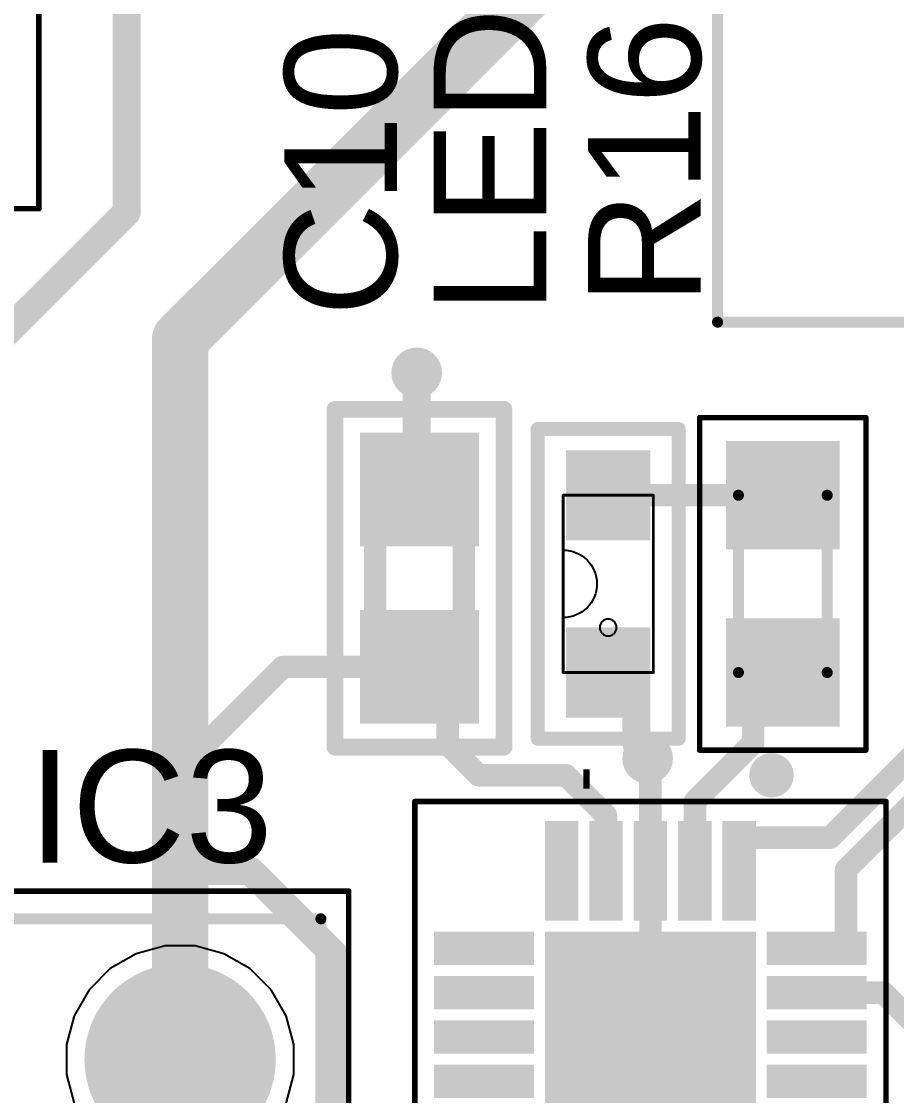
# Model space of a CAD drawing. Header units: inches. Extents: x -0.1 to 45, y 0.5 to 34.4.
# Drawn here: x 7.99 to 15.88, y 8.67 to 18.36 of the extents above; entities that cross this region are included whole.
import ezdxf

# ---------------------------------------------------------------- set-up
doc = ezdxf.new("R2010")
doc.units = ezdxf.units.IN
doc.styles.add('Arial', font='', dxfattribs={"height": 0.2})
doc.styles.get('Arial').set_extended_font_data('Arial')

# ---------------------------------------------------------------- blocks, each defined once
blk = doc.blocks.new('RESC1608X55N_44')
for color, points in [(216, [(-1.28800225, -0.51300126), (-1.28800225, 0.51300126), (-0.31199963, 0.51300126), (-0.31199963, -0.51300126)]), (216, [(0.31200217, -0.51300126), (0.31200217, 0.51300126), (1.28800479, 0.51300126), (1.28800479, -0.51300126)]), (8, [(-1.25000131, -0.47500032), (-1.25000131, 0.47500032), (-0.35000057, 0.47500032), (-0.35000057, -0.47500032)]), (1, [(-1.25000131, -0.47500032), (-1.25000131, 0.47500032), (-0.35000057, 0.47500032), (-0.35000057, -0.47500032)]), (8, [(0.35000311, -0.47500032), (0.35000311, 0.47500032), (1.25000385, 0.47500032), (1.25000385, -0.47500032)]), (1, [(0.35000311, -0.47500032), (0.35000311, 0.47500032), (1.25000385, 0.47500032), (1.25000385, -0.47500032)])]:
    blk.add_hatch(color=color).paths.add_polyline_path(points)
for points in [[(-1.499997, 0.75000104, 0.0499999, 0.0499999, 0), (1.50000462, 0.75000104, 0.0499999, 0.0499999, 0)], [(-1.499997, 0.75000104, 0.0499999, 0.0499999, 0), (-1.499997, -0.75000104, 0.0499999, 0.0499999, 0)], [(1.50000462, 0.75000104, 0.0499999, 0.0499999, 0), (1.50000462, -0.75000104, 0.0499999, 0.0499999, 0)], [(-0.7999984, 0.3999992, 0.0999998, 0.0999998, 0), (-0.7999984, -0.3999992, 0.0999998, 0.0999998, 0)], [(-0.7999984, 0.3999992, 0.0999998, 0.0999998, 0), (0.8000060199999999, 0.3999992, 0.0999998, 0.0999998, 0)], [(0.8000060199999999, 0.3999992, 0.0999998, 0.0999998, 0), (0.8000060199999999, -0.3999992, 0.0999998, 0.0999998, 0)], [(-0.7999984, -0.3999992, 0.0999998, 0.0999998, 0), (0.8000060199999999, -0.3999992, 0.0999998, 0.0999998, 0)], [(-1.499997, -0.75000104, 0.0499999, 0.0499999, 0), (1.50000462, -0.75000104, 0.0499999, 0.0499999, 0)]]:
    blk.add_lwpolyline(points, format="xyseb")
for points in [[(-1.51249634, 0.75000104, 0.02499868, 0.02499868, 1), (-1.48749766, 0.75000104, 0.02499868, 0.02499868, 1)], [(-1.51249634, 0.75000104, 0.02499868, 0.02499868, 1), (-1.48749766, 0.75000104, 0.02499868, 0.02499868, 1)], [(1.48750528, 0.75000104, 0.02499868, 0.02499868, 1), (1.51250396, 0.75000104, 0.02499868, 0.02499868, 1)], [(1.48750528, 0.75000104, 0.02499868, 0.02499868, 1), (1.51250396, 0.75000104, 0.02499868, 0.02499868, 1)], [(-0.8249970799999999, 0.3999992, 0.0499999, 0.0499999, 1), (-0.77499972, 0.3999992, 0.0499999, 0.0499999, 1)], [(-0.8249970799999999, 0.3999992, 0.0499999, 0.0499999, 1), (-0.77499972, 0.3999992, 0.0499999, 0.0499999, 1)], [(0.7750073399999999, 0.3999992, 0.0499999, 0.0499999, 1), (0.8250047, 0.3999992, 0.0499999, 0.0499999, 1)], [(0.7750073399999999, 0.3999992, 0.0499999, 0.0499999, 1), (0.8250047, 0.3999992, 0.0499999, 0.0499999, 1)], [(-0.8249970799999999, -0.3999992, 0.0499999, 0.0499999, 1), (-0.77499972, -0.3999992, 0.0499999, 0.0499999, 1)], [(-0.8249970799999999, -0.3999992, 0.0499999, 0.0499999, 1), (-0.77499972, -0.3999992, 0.0499999, 0.0499999, 1)], [(0.7750073399999999, -0.3999992, 0.0499999, 0.0499999, 1), (0.8250047, -0.3999992, 0.0499999, 0.0499999, 1)], [(0.7750073399999999, -0.3999992, 0.0499999, 0.0499999, 1), (0.8250047, -0.3999992, 0.0499999, 0.0499999, 1)], [(-1.51249634, -0.75000104, 0.02499868, 0.02499868, 1), (-1.48749766, -0.75000104, 0.02499868, 0.02499868, 1)], [(-1.51249634, -0.75000104, 0.02499868, 0.02499868, 1), (-1.48749766, -0.75000104, 0.02499868, 0.02499868, 1)], [(1.48750528, -0.75000104, 0.02499868, 0.02499868, 1), (1.51250396, -0.75000104, 0.02499868, 0.02499868, 1)], [(1.48750528, -0.75000104, 0.02499868, 0.02499868, 1), (1.51250396, -0.75000104, 0.02499868, 0.02499868, 1)]]:
    blk.add_lwpolyline(points, format="xyseb", close=True)
at = {"style": 'Arial'}
blk.add_text('R16', height=1.016, dxfattribs=at).set_placement((2.5146, 0.74039984))
blk = doc.blocks.new('LED_B1931NG_HVK_58')
for color, points in [(8, [(-1.20640094, 0.3809999999999999), (-0.39360094, 0.3809999999999999), (-0.39360094, -0.3809999999999999), (-1.20640094, -0.3809999999999999)]), (216, [(-1.20640094, 0.3809999999999999), (-0.39360094, 0.3809999999999999), (-0.39360094, -0.3809999999999999), (-1.20640094, -0.3809999999999999)]), (1, [(-1.20640094, 0.3809999999999999), (-0.39360094, 0.3809999999999999), (-0.39360094, -0.3809999999999999), (-1.20640094, -0.3809999999999999)]), (8, [(1.20640094, -0.3810000000000001), (0.3936009399999999, -0.3809999999999999), (0.39360094, 0.3810000000000001), (1.20640094, 0.3809999999999999)]), (216, [(1.20640094, -0.3810000000000001), (0.3936009399999999, -0.3809999999999999), (0.39360094, 0.3810000000000001), (1.20640094, 0.3809999999999999)]), (1, [(1.20640094, -0.3810000000000001), (0.3936009399999999, -0.3809999999999999), (0.39360094, 0.3810000000000001), (1.20640094, 0.3809999999999999)])]:
    blk.add_hatch(color=color).paths.add_polyline_path(points)
for points, format in [([(-1.397, 0.635, 0.127, 0.127, 0), (1.39699746, 0.635, 0.127, 0.127, 0)], "xyseb"), ([(-1.397, 0.635, 0.127, 0.127, 0), (-1.397, -0.6349974599999999, 0.127, 0.127, 0)], "xyseb"), ([(1.39699746, 0.635, 0.127, 0.127, 0), (1.397, -0.6349974599999999, 0.127, 0.127, 0)], "xyseb"), ([(-0.80010254, 0.4064, 0.0254, 0.0254, 0), (0.80010254, 0.4064, 0.0254, 0.0254, 0)], "xyseb"), ([(-0.80010254, 0.4064, 0.0254, 0.0254, 0), (-0.80010254, -0.4064, 0.0254, 0.0254, 0)], "xyseb"), ([(0.3048, 0.4064, -0.9999999999999999), (-0.3048, 0.4064)], "xyb"), ([(0.80010254, 0.4064, 0.0254, 0.0254, 0), (0.8001050799999999, -0.4064, 0.0254, 0.0254, 0)], "xyseb"), ([(-0.80010254, -0.4064, 0.0254, 0.0254, 0), (0.8001050799999999, -0.4064, 0.0254, 0.0254, 0)], "xyseb"), ([(-1.397, -0.6349974599999999, 0.127, 0.127, 0), (1.397, -0.6349974599999999, 0.127, 0.127, 0)], "xyseb")]:
    blk.add_lwpolyline(points, format=format)
for points, format in [([(-1.42875, 0.635, 0.0635, 0.0635, 1), (-1.36525, 0.635, 0.0635, 0.0635, 1)], "xyseb"), ([(-1.42875, 0.635, 0.0635, 0.0635, 1), (-1.36525, 0.635, 0.0635, 0.0635, 1)], "xyseb"), ([(1.36524746, 0.635, 0.0635, 0.0635, 1), (1.42874746, 0.635, 0.0635, 0.0635, 1)], "xyseb"), ([(1.36524746, 0.635, 0.0635, 0.0635, 1), (1.42874746, 0.635, 0.0635, 0.0635, 1)], "xyseb"), ([(-0.80645254, 0.4064, 0.0127, 0.0127, 1), (-0.7937525400000001, 0.4064, 0.0127, 0.0127, 1)], "xyseb"), ([(-0.80645254, 0.4064, 0.0127, 0.0127, 1), (-0.7937525400000001, 0.4064, 0.0127, 0.0127, 1)], "xyseb"), ([(-0.3048, 0.4064, 1), (-0.3048, 0.4064, 1)], "xyb"), ([(0.3048, 0.4064, 1), (0.3048, 0.4064, 1)], "xyb"), ([(0.7937525400000001, 0.4064, 0.0127, 0.0127, 1), (0.80645254, 0.4064, 0.0127, 0.0127, 1)], "xyseb"), ([(0.7937525400000001, 0.4064, 0.0127, 0.0127, 1), (0.80645254, 0.4064, 0.0127, 0.0127, 1)], "xyseb"), ([(-0.31740094, 0, 1), (-0.46980094, 0, 1)], "xyb"), ([(-0.46980094, 0, 1), (-0.46980094, 0, 1)], "xyb"), ([(-0.31740094, 0, 1), (-0.31740094, 0, 1)], "xyb"), ([(-0.80645254, -0.4064, 0.0127, 0.0127, 1), (-0.7937525400000001, -0.4064, 0.0127, 0.0127, 1)], "xyseb"), ([(-0.80645254, -0.4064, 0.0127, 0.0127, 1), (-0.7937525400000001, -0.4064, 0.0127, 0.0127, 1)], "xyseb"), ([(0.79375508, -0.4064, 0.0127, 0.0127, 1), (0.80645508, -0.4064, 0.0127, 0.0127, 1)], "xyseb"), ([(0.79375508, -0.4064, 0.0127, 0.0127, 1), (0.80645508, -0.4064, 0.0127, 0.0127, 1)], "xyseb"), ([(-1.42875, -0.6349974599999999, 0.0635, 0.0635, 1), (-1.36525, -0.6349974599999999, 0.0635, 0.0635, 1)], "xyseb"), ([(-1.42875, -0.6349974599999999, 0.0635, 0.0635, 1), (-1.36525, -0.6349974599999999, 0.0635, 0.0635, 1)], "xyseb"), ([(1.36525, -0.6349974599999999, 0.0635, 0.0635, 1), (1.42875, -0.6349974599999999, 0.0635, 0.0635, 1)], "xyseb"), ([(1.36525, -0.6349974599999999, 0.0635, 0.0635, 1), (1.42875, -0.6349974599999999, 0.0635, 0.0635, 1)], "xyseb")]:
    blk.add_lwpolyline(points, format=format, close=True)
at = {"style": 'Arial'}
blk.add_text('LED3', height=1.016, dxfattribs=at).set_placement((2.4384, 0.5588))
blk = doc.blocks.new('HDRV6W64P254_2X3_762X508X868P_62')
h = blk.add_hatch(color=216)
edge = h.paths.add_edge_path()
edge.add_arc((2.54e-06, 2.54), 0.8630005599999999, 0, 360)
h = blk.add_hatch(color=6)
edge = h.paths.add_edge_path()
edge.add_arc((2.54e-06, 2.54), 0.8630005599999999, 0, 360)
h = blk.add_hatch(color=216)
edge = h.paths.add_edge_path()
edge.add_arc((2.54000254, 2.54), 0.8630005599999999, 0, 360)
h = blk.add_hatch(color=6)
edge = h.paths.add_edge_path()
edge.add_arc((2.54000254, 2.54), 0.8630005599999999, 0, 360)
h = blk.add_hatch(color=216)
edge = h.paths.add_edge_path()
edge.add_arc((5.08000254, 2.54), 0.8630005599999999, 0, 360)
h = blk.add_hatch(color=6)
edge = h.paths.add_edge_path()
edge.add_arc((5.08000254, 2.54), 0.8630005599999999, 0, 360)
h = blk.add_hatch(color=9)
edge = h.paths.add_edge_path()
edge.add_arc((2.54e-06, 2.54), 0.8249996199999998, 0, 360)
h = blk.add_hatch(color=1)
edge = h.paths.add_edge_path()
edge.add_arc((2.54e-06, 2.54), 0.8249996199999998, 0, 360)
h = blk.add_hatch(color=5)
edge = h.paths.add_edge_path()
edge.add_arc((2.54e-06, 2.54), 0.8249996199999998, 0, 360)
h = blk.add_hatch(color=9)
edge = h.paths.add_edge_path()
edge.add_arc((2.54000254, 2.54), 0.8249996199999998, 0, 360)
h = blk.add_hatch(color=1)
edge = h.paths.add_edge_path()
edge.add_arc((2.54000254, 2.54), 0.8249996199999998, 0, 360)
h = blk.add_hatch(color=5)
edge = h.paths.add_edge_path()
edge.add_arc((2.54000254, 2.54), 0.8249996199999998, 0, 360)
h = blk.add_hatch(color=9)
edge = h.paths.add_edge_path()
edge.add_arc((5.08000254, 2.54), 0.8249996199999998, 0, 360)
h = blk.add_hatch(color=1)
edge = h.paths.add_edge_path()
edge.add_arc((5.08000254, 2.54), 0.8249996199999998, 0, 360)
h = blk.add_hatch(color=5)
edge = h.paths.add_edge_path()
edge.add_arc((5.08000254, 2.54), 0.8249996199999998, 0, 360)
h = blk.add_hatch(color=156)
edge = h.paths.add_edge_path()
edge.add_arc((2.54e-06, 2.54), 0.5499989, 0, 360)
h = blk.add_hatch(color=156)
edge = h.paths.add_edge_path()
edge.add_arc((2.54000254, 2.54), 0.5499989, 0, 360)
h = blk.add_hatch(color=156)
edge = h.paths.add_edge_path()
edge.add_arc((5.08000254, 2.54), 0.5499989, 0, 360)
for color, points in [(216, [(-0.8630005599999999, 0.8630005599999999), (0.8630005599999999, 0.8630005599999999), (0.8630005599999999, -0.8630005599999999), (-0.8630005599999999, -0.8630005599999999)]), (6, [(-0.8630005599999999, 0.8630005599999999), (0.8630005599999999, 0.8630005599999999), (0.8630005599999999, -0.8630005599999999), (-0.8630005599999999, -0.8630005599999999)]), (9, [(-0.8249996199999998, 0.8249996199999998), (0.8249996199999998, 0.8249996199999998), (0.8249996199999998, -0.8249996199999998), (-0.8249996199999998, -0.8249996199999998)]), (1, [(-0.8249996199999998, 0.8249996199999998), (0.8249996199999998, 0.8249996199999998), (0.8249996199999998, -0.8249996199999998), (-0.8249996199999998, -0.8249996199999998)]), (5, [(-0.8249996199999998, 0.8249996199999998), (0.8249996199999998, 0.8249996199999998), (0.8249996199999998, -0.8249996199999998), (-0.8249996199999998, -0.8249996199999998)])]:
    blk.add_hatch(color=color).paths.add_polyline_path(points)
h = blk.add_hatch(color=216)
edge = h.paths.add_edge_path()
edge.add_arc((2.54, 0), 0.8630005599999999, 0, 360)
h = blk.add_hatch(color=6)
edge = h.paths.add_edge_path()
edge.add_arc((2.54, 0), 0.8630005599999999, 0, 360)
h = blk.add_hatch(color=9)
edge = h.paths.add_edge_path()
edge.add_arc((2.54, 0), 0.8249996199999998, 0, 360)
h = blk.add_hatch(color=1)
edge = h.paths.add_edge_path()
edge.add_arc((2.54, 0), 0.8249996199999998, 0, 360)
h = blk.add_hatch(color=5)
edge = h.paths.add_edge_path()
edge.add_arc((2.54, 0), 0.8249996199999998, 0, 360)
h = blk.add_hatch(color=216)
edge = h.paths.add_edge_path()
edge.add_arc((5.08000254, 0), 0.8630005599999999, 0, 360)
h = blk.add_hatch(color=6)
edge = h.paths.add_edge_path()
edge.add_arc((5.08000254, 0), 0.8630005599999999, 0, 360)
h = blk.add_hatch(color=9)
edge = h.paths.add_edge_path()
edge.add_arc((5.08000254, 0), 0.8249996199999998, 0, 360)
h = blk.add_hatch(color=1)
edge = h.paths.add_edge_path()
edge.add_arc((5.08000254, 0), 0.8249996199999998, 0, 360)
h = blk.add_hatch(color=5)
edge = h.paths.add_edge_path()
edge.add_arc((5.08000254, 0), 0.8249996199999998, 0, 360)
h = blk.add_hatch(color=156)
edge = h.paths.add_edge_path()
edge.add_arc((0, 0), 0.5499989, 0, 360)
h = blk.add_hatch(color=156)
edge = h.paths.add_edge_path()
edge.add_arc((2.54, 0), 0.5499989, 0, 360)
h = blk.add_hatch(color=156)
edge = h.paths.add_edge_path()
edge.add_arc((5.08000254, 0), 0.5499989, 0, 360)
for points in [[(6.600002039999999, 4.0599995, 0.0499999, 0.0499999, 0), (-1.51999696, 4.0599995, 0.0499999, 0.0499999, 0)], [(-1.51999442, -1.51999696, 0.0499999, 0.0499999, 0), (-1.51999696, 4.0599995, 0.0499999, 0.0499999, 0)], [(6.600002039999999, -1.5199995, 0.0499999, 0.0499999, 0), (6.600002039999999, 4.0599995, 0.0499999, 0.0499999, 0)], [(-1.26999492, -1.26999746, 0.0999998, 0.0999998, 0), (-1.26999746, 3.81, 0.0999998, 0.0999998, 0)], [(6.350002539999999, 3.81, 0.0999998, 0.0999998, 0), (-1.26999746, 3.81, 0.0999998, 0.0999998, 0)], [(6.350002539999999, -1.27, 0.0999998, 0.0999998, 0), (6.350002539999999, 3.81, 0.0999998, 0.0999998, 0)], [(6.350002539999999, -1.27, 0.0999998, 0.0999998, 0), (-1.26999492, -1.26999746, 0.0999998, 0.0999998, 0)], [(6.600002039999999, -1.5199995, 0.0499999, 0.0499999, 0), (-1.51999442, -1.51999696, 0.0499999, 0.0499999, 0)]]:
    blk.add_lwpolyline(points, format="xyseb")
for points in [[(-1.5324963, 4.0599995, 0.02499868, 0.02499868, 1), (-1.50749762, 4.0599995, 0.02499868, 0.02499868, 1)], [(-1.5324963, 4.0599995, 0.02499868, 0.02499868, 1), (-1.50749762, 4.0599995, 0.02499868, 0.02499868, 1)], [(6.587502699999999, 4.0599995, 0.02499868, 0.02499868, 1), (6.612501379999999, 4.0599995, 0.02499868, 0.02499868, 1)], [(6.587502699999999, 4.0599995, 0.02499868, 0.02499868, 1), (6.612501379999999, 4.0599995, 0.02499868, 0.02499868, 1)], [(-1.29499614, 3.81, 0.0499999, 0.0499999, 1), (-1.24499878, 3.81, 0.0499999, 0.0499999, 1)], [(-1.29499614, 3.81, 0.0499999, 0.0499999, 1), (-1.24499878, 3.81, 0.0499999, 0.0499999, 1)], [(6.32500386, 3.81, 0.0499999, 0.0499999, 1), (6.37500122, 3.81, 0.0499999, 0.0499999, 1)], [(6.32500386, 3.81, 0.0499999, 0.0499999, 1), (6.37500122, 3.81, 0.0499999, 0.0499999, 1)], [(-1.2949936, -1.26999746, 0.0499999, 0.0499999, 1), (-1.24499624, -1.26999746, 0.0499999, 0.0499999, 1)], [(-1.2949936, -1.26999746, 0.0499999, 0.0499999, 1), (-1.24499624, -1.26999746, 0.0499999, 0.0499999, 1)], [(6.32500386, -1.27, 0.0499999, 0.0499999, 1), (6.37500122, -1.27, 0.0499999, 0.0499999, 1)], [(6.32500386, -1.27, 0.0499999, 0.0499999, 1), (6.37500122, -1.27, 0.0499999, 0.0499999, 1)], [(-1.53249376, -1.51999696, 0.02499868, 0.02499868, 1), (-1.50749508, -1.51999696, 0.02499868, 0.02499868, 1)], [(-1.53249376, -1.51999696, 0.02499868, 0.02499868, 1), (-1.50749508, -1.51999696, 0.02499868, 0.02499868, 1)], [(6.587502699999999, -1.5199995, 0.02499868, 0.02499868, 1), (6.612501379999999, -1.5199995, 0.02499868, 0.02499868, 1)], [(6.587502699999999, -1.5199995, 0.02499868, 0.02499868, 1), (6.612501379999999, -1.5199995, 0.02499868, 0.02499868, 1)]]:
    blk.add_lwpolyline(points, format="xyseb", close=True)
blk = doc.blocks.new('B4BXHALFSN_63')
h = blk.add_hatch(color=216)
edge = h.paths.add_edge_path()
edge.add_arc((0, 0), 0.7879994399999999, 0, 360)
h = blk.add_hatch(color=6)
edge = h.paths.add_edge_path()
edge.add_arc((0, 0), 0.7879994399999999, 0, 360)
h = blk.add_hatch(color=216)
edge = h.paths.add_edge_path()
edge.add_arc((2.50000262, 0), 0.7879994399999999, 0, 360)
h = blk.add_hatch(color=6)
edge = h.paths.add_edge_path()
edge.add_arc((2.50000262, 0), 0.7879994399999999, 0, 360)
h = blk.add_hatch(color=216)
edge = h.paths.add_edge_path()
edge.add_arc((5.0000027, 0), 0.7879994399999999, 0, 360)
h = blk.add_hatch(color=6)
edge = h.paths.add_edge_path()
edge.add_arc((5.0000027, 0), 0.7879994399999999, 0, 360)
h = blk.add_hatch(color=216)
edge = h.paths.add_edge_path()
edge.add_arc((7.500005319999999, 0), 0.7879994399999999, 0, 360)
h = blk.add_hatch(color=6)
edge = h.paths.add_edge_path()
edge.add_arc((7.500005319999999, 0), 0.7879994399999999, 0, 360)
h = blk.add_hatch(color=9)
edge = h.paths.add_edge_path()
edge.add_arc((0, 0), 0.7499985, 0, 360)
h = blk.add_hatch(color=1)
edge = h.paths.add_edge_path()
edge.add_arc((0, 0), 0.7499985, 0, 360)
h = blk.add_hatch(color=5)
edge = h.paths.add_edge_path()
edge.add_arc((0, 0), 0.7499985, 0, 360)
h = blk.add_hatch(color=9)
edge = h.paths.add_edge_path()
edge.add_arc((2.50000262, 0), 0.7499985, 0, 360)
h = blk.add_hatch(color=1)
edge = h.paths.add_edge_path()
edge.add_arc((2.50000262, 0), 0.7499985, 0, 360)
h = blk.add_hatch(color=5)
edge = h.paths.add_edge_path()
edge.add_arc((2.50000262, 0), 0.7499985, 0, 360)
h = blk.add_hatch(color=9)
edge = h.paths.add_edge_path()
edge.add_arc((5.0000027, 0), 0.7499985, 0, 360)
h = blk.add_hatch(color=1)
edge = h.paths.add_edge_path()
edge.add_arc((5.0000027, 0), 0.7499985, 0, 360)
h = blk.add_hatch(color=5)
edge = h.paths.add_edge_path()
edge.add_arc((5.0000027, 0), 0.7499985, 0, 360)
h = blk.add_hatch(color=9)
edge = h.paths.add_edge_path()
edge.add_arc((7.500005319999999, 0), 0.7499985, 0, 360)
h = blk.add_hatch(color=1)
edge = h.paths.add_edge_path()
edge.add_arc((7.500005319999999, 0), 0.7499985, 0, 360)
h = blk.add_hatch(color=5)
edge = h.paths.add_edge_path()
edge.add_arc((7.500005319999999, 0), 0.7499985, 0, 360)
h = blk.add_hatch(color=156)
edge = h.paths.add_edge_path()
edge.add_arc((0, 0), 0.499999, 0, 360)
h = blk.add_hatch(color=156)
edge = h.paths.add_edge_path()
edge.add_arc((2.50000262, 0), 0.499999, 0, 360)
h = blk.add_hatch(color=156)
edge = h.paths.add_edge_path()
edge.add_arc((5.0000027, 0), 0.499999, 0, 360)
h = blk.add_hatch(color=156)
edge = h.paths.add_edge_path()
edge.add_arc((7.500005319999999, 0), 0.499999, 0, 360)
for points in [[(10.28700254, 3.682999999999999, 0.0999998, 0.0999998, 0), (-2.66699746, 3.682999999999999, 0.0999998, 0.0999998, 0)], [(-2.66699746, 3.682999999999999, 0.0999998, 0.0999998, 0), (-2.66699746, -2.66700254, 0.0999998, 0.0999998, 0)], [(10.28700254, 3.682999999999999, 0.0999998, 0.0999998, 0), (10.28700254, -2.667, 0.0999998, 0.0999998, 0)], [(10.28700254, -2.667, 0.0999998, 0.0999998, 0), (-2.66699746, -2.66700254, 0.0999998, 0.0999998, 0)]]:
    blk.add_lwpolyline(points, format="xyseb")
for points in [[(-2.69199614, 3.682999999999999, 0.0499999, 0.0499999, 1), (-2.64199878, 3.682999999999999, 0.0499999, 0.0499999, 1)], [(-2.69199614, 3.682999999999999, 0.0499999, 0.0499999, 1), (-2.64199878, 3.682999999999999, 0.0499999, 0.0499999, 1)], [(10.26200386, 3.682999999999999, 0.0499999, 0.0499999, 1), (10.31200122, 3.682999999999999, 0.0499999, 0.0499999, 1)], [(10.26200386, 3.682999999999999, 0.0499999, 0.0499999, 1), (10.31200122, 3.682999999999999, 0.0499999, 0.0499999, 1)], [(-3.17499746, 0, 0.508, 0.508, 1), (-3.42899746, 0, 0.508, 0.508, 1)], [(-3.55599746, 0, 0.254, 0.254, 1), (-3.30199746, 0, 0.254, 0.254, 1)], [(-3.30199746, 0, 0.254, 0.254, 1), (-3.04799746, 0, 0.254, 0.254, 1)], [(-2.69199614, -2.66700254, 0.0499999, 0.0499999, 1), (-2.64199878, -2.66700254, 0.0499999, 0.0499999, 1)], [(-2.69199614, -2.66700254, 0.0499999, 0.0499999, 1), (-2.64199878, -2.66700254, 0.0499999, 0.0499999, 1)], [(10.26200386, -2.667, 0.0499999, 0.0499999, 1), (10.31200122, -2.667, 0.0499999, 0.0499999, 1)], [(10.26200386, -2.667, 0.0499999, 0.0499999, 1), (10.31200122, -2.667, 0.0499999, 0.0499999, 1)]]:
    blk.add_lwpolyline(points, format="xyseb", close=True)
blk = doc.blocks.new('AMPHENOL_10174819_00011LF_65')
for points in [[(6.33000004, 5.649998859999999, 0.0499999, 0.0499999, 0), (-6.33000004, 5.649998859999999, 0.0499999, 0.0499999, 0)], [(6.33000004, -2.26739958, 0.0499999, 0.0499999, 0), (6.33000004, 5.649998859999999, 0.0499999, 0.0499999, 0)]]:
    blk.add_lwpolyline(points, format="xyseb")
blk.add_lwpolyline([(6.3175007, 5.649998859999999, 0.02499868, 0.02499868, 1), (6.34249938, 5.649998859999999, 0.02499868, 0.02499868, 1)], format="xyseb", close=True)
blk.add_lwpolyline([(6.3175007, 5.649998859999999, 0.02499868, 0.02499868, 1), (6.34249938, 5.649998859999999, 0.02499868, 0.02499868, 1)], format="xyseb", close=True)
blk = doc.blocks.new('QFN40P300X300X90_21N_66')
for color, points in [(216, [(-0.9508007399999999, 1.04920161), (-0.9508007399999999, 1.95080255), (-0.64920114, 1.95080255), (-0.64920114, 1.04920161)]), (216, [(-0.5507989999999998, 1.04920161), (-0.550799, 1.95080255), (-0.2491994000000001, 1.95080255), (-0.2491993999999999, 1.04920161)]), (216, [(-0.1507997999999999, 1.04920161), (-0.1507998000000001, 1.95080255), (0.1507997999999999, 1.95080255), (0.1507998000000001, 1.04920161)]), (216, [(0.2491994000000001, 1.04920161), (0.2491993999999999, 1.95080255), (0.5507989999999998, 1.95080255), (0.550799, 1.04920161)]), (216, [(0.64920114, 1.04920161), (0.64920114, 1.95080255), (0.9508007399999999, 1.95080255), (0.9508007399999999, 1.04920161)]), (8, [(-0.90000074, 1.10000161), (-0.90000074, 1.90000255), (-0.7000011399999999, 1.90000255), (-0.7000011399999999, 1.10000161)]), (1, [(-0.90000074, 1.10000161), (-0.90000074, 1.90000255), (-0.7000011399999999, 1.90000255), (-0.7000011399999999, 1.10000161)]), (8, [(-0.4999989999999999, 1.10000161), (-0.4999990000000001, 1.90000255), (-0.2999994, 1.90000255), (-0.2999993999999999, 1.10000161)]), (1, [(-0.4999989999999999, 1.10000161), (-0.4999990000000001, 1.90000255), (-0.2999994, 1.90000255), (-0.2999993999999999, 1.10000161)]), (8, [(-0.09999979999999992, 1.10000161), (-0.09999980000000007, 1.90000255), (0.09999979999999992, 1.90000255), (0.09999980000000007, 1.10000161)]), (1, [(-0.09999979999999992, 1.10000161), (-0.09999980000000007, 1.90000255), (0.09999979999999992, 1.90000255), (0.09999980000000007, 1.10000161)]), (8, [(0.2999994, 1.10000161), (0.2999993999999999, 1.90000255), (0.4999989999999999, 1.90000255), (0.4999990000000001, 1.10000161)]), (1, [(0.2999994, 1.10000161), (0.2999993999999999, 1.90000255), (0.4999989999999999, 1.90000255), (0.4999990000000001, 1.10000161)]), (8, [(0.7000011399999999, 1.10000161), (0.7000011399999999, 1.90000255), (0.90000074, 1.90000255), (0.90000074, 1.10000161)]), (1, [(0.7000011399999999, 1.10000161), (0.7000011399999999, 1.90000255), (0.90000074, 1.90000255), (0.90000074, 1.10000161)]), (216, [(-1.95080001, 0.9508032799999999), (-1.04919907, 0.9508032799999999), (-1.04919907, 0.64920368), (-1.95080001, 0.64920368)]), (8, [(-1.90000001, 0.9000032799999999), (-1.09999907, 0.9000032799999999), (-1.09999907, 0.7000036799999999), (-1.90000001, 0.7000036799999999)]), (1, [(-1.90000001, 0.9000032799999999), (-1.09999907, 0.9000032799999999), (-1.09999907, 0.7000036799999999), (-1.90000001, 0.7000036799999999)]), (216, [(-0.9507994699999999, -0.95079947), (-0.95079947, 0.9507994699999999), (0.9507994699999999, 0.95079947), (0.95079947, -0.9507994699999999)]), (8, [(-0.8999994699999998, -0.8999994700000001), (-0.8999994700000001, 0.8999994699999998), (0.8999994699999998, 0.8999994700000001), (0.8999994700000001, -0.8999994699999998)]), (1, [(-0.8999994699999998, -0.8999994700000001), (-0.8999994700000001, 0.8999994699999998), (0.8999994699999998, 0.8999994700000001), (0.8999994700000001, -0.8999994699999998)]), (216, [(1.04919907, 0.9508032799999999), (1.95080001, 0.9508032799999999), (1.95080001, 0.64920368), (1.04919907, 0.64920368)]), (8, [(1.09999907, 0.9000032799999999), (1.90000001, 0.9000032799999999), (1.90000001, 0.7000036799999999), (1.09999907, 0.7000036799999999)]), (1, [(1.09999907, 0.9000032799999999), (1.90000001, 0.9000032799999999), (1.90000001, 0.7000036799999999), (1.09999907, 0.7000036799999999)]), (216, [(-1.95080001, 0.5507989999999999), (-1.04919907, 0.5507989999999999), (-1.04919907, 0.2491994), (-1.95080001, 0.2491994)]), (8, [(-1.90000001, 0.499999), (-1.09999907, 0.499999), (-1.09999907, 0.2999994), (-1.90000001, 0.2999994)]), (1, [(-1.90000001, 0.499999), (-1.09999907, 0.499999), (-1.09999907, 0.2999994), (-1.90000001, 0.2999994)]), (216, [(1.04919907, 0.5507989999999999), (1.95080001, 0.5507989999999999), (1.95080001, 0.2491994), (1.04919907, 0.2491994)]), (8, [(1.09999907, 0.499999), (1.90000001, 0.499999), (1.90000001, 0.2999994), (1.09999907, 0.2999994)]), (1, [(1.09999907, 0.499999), (1.90000001, 0.499999), (1.90000001, 0.2999994), (1.09999907, 0.2999994)]), (216, [(-1.95080001, 0.15080234), (-1.04919907, 0.15080234), (-1.04919907, -0.15079726), (-1.95080001, -0.15079726)]), (8, [(-1.90000001, 0.10000234), (-1.09999907, 0.10000234), (-1.09999907, -0.09999725999999999), (-1.90000001, -0.09999725999999999)]), (1, [(-1.90000001, 0.10000234), (-1.09999907, 0.10000234), (-1.09999907, -0.09999725999999999), (-1.90000001, -0.09999725999999999)]), (216, [(1.04919907, 0.15080234), (1.95080001, 0.15080234), (1.95080001, -0.15079726), (1.04919907, -0.15079726)]), (8, [(1.09999907, 0.10000234), (1.90000001, 0.10000234), (1.90000001, -0.09999725999999999), (1.09999907, -0.09999725999999999)]), (1, [(1.09999907, 0.10000234), (1.90000001, 0.10000234), (1.90000001, -0.09999725999999999), (1.09999907, -0.09999725999999999)]), (216, [(-1.95080001, -0.24919686), (-1.04919907, -0.24919686), (-1.04919907, -0.5507964599999999), (-1.95080001, -0.5507964599999999)]), (216, [(1.04919907, -0.24919686), (1.95080001, -0.24919686), (1.95080001, -0.5507964599999999), (1.04919907, -0.5507964599999999)]), (8, [(-1.90000001, -0.29999686), (-1.09999907, -0.29999686), (-1.09999907, -0.49999646), (-1.90000001, -0.49999646)]), (1, [(-1.90000001, -0.29999686), (-1.09999907, -0.29999686), (-1.09999907, -0.49999646), (-1.90000001, -0.49999646)]), (8, [(1.09999907, -0.29999686), (1.90000001, -0.29999686), (1.90000001, -0.49999646), (1.09999907, -0.49999646)]), (1, [(1.09999907, -0.29999686), (1.90000001, -0.29999686), (1.90000001, -0.49999646), (1.09999907, -0.49999646)]), (216, [(-1.95080001, -0.6491986), (-1.04919907, -0.6491986), (-1.04919907, -0.9507981999999999), (-1.95080001, -0.9507981999999999)]), (216, [(1.04919907, -0.6491986), (1.95080001, -0.6491986), (1.95080001, -0.9507981999999999), (1.04919907, -0.9507981999999999)]), (8, [(-1.90000001, -0.6999985999999999), (-1.09999907, -0.6999985999999999), (-1.09999907, -0.8999982), (-1.90000001, -0.8999982)]), (1, [(-1.90000001, -0.6999985999999999), (-1.09999907, -0.6999985999999999), (-1.09999907, -0.8999982), (-1.90000001, -0.8999982)]), (8, [(1.09999907, -0.6999985999999999), (1.90000001, -0.6999985999999999), (1.90000001, -0.8999982), (1.09999907, -0.8999982)]), (1, [(1.09999907, -0.6999985999999999), (1.90000001, -0.6999985999999999), (1.90000001, -0.8999982), (1.09999907, -0.8999982)]), (216, [(-0.9508007399999999, -1.95079747), (-0.9508007399999999, -1.04919653), (-0.64920114, -1.04919653), (-0.64920114, -1.95079747)]), (216, [(-0.5507989999999998, -1.95079747), (-0.550799, -1.04919653), (-0.2491994000000001, -1.04919653), (-0.2491993999999999, -1.95079747)]), (216, [(-0.1507997999999999, -1.95079747), (-0.1507998000000001, -1.04919653), (0.1507997999999999, -1.04919653), (0.1507998000000001, -1.95079747)]), (216, [(0.2491994000000001, -1.95079747), (0.2491993999999999, -1.04919653), (0.5507989999999998, -1.04919653), (0.550799, -1.95079747)]), (216, [(0.64920114, -1.95079747), (0.64920114, -1.04919653), (0.9508007399999999, -1.04919653), (0.9508007399999999, -1.95079747)]), (8, [(-0.90000074, -1.89999747), (-0.90000074, -1.09999653), (-0.7000011399999999, -1.09999653), (-0.7000011399999999, -1.89999747)]), (1, [(-0.90000074, -1.89999747), (-0.90000074, -1.09999653), (-0.7000011399999999, -1.09999653), (-0.7000011399999999, -1.89999747)]), (8, [(-0.4999989999999999, -1.89999747), (-0.4999990000000001, -1.09999653), (-0.2999994, -1.09999653), (-0.2999993999999999, -1.89999747)]), (1, [(-0.4999989999999999, -1.89999747), (-0.4999990000000001, -1.09999653), (-0.2999994, -1.09999653), (-0.2999993999999999, -1.89999747)]), (8, [(-0.09999979999999992, -1.89999747), (-0.09999980000000007, -1.09999653), (0.09999979999999992, -1.09999653), (0.09999980000000007, -1.89999747)]), (1, [(-0.09999979999999992, -1.89999747), (-0.09999980000000007, -1.09999653), (0.09999979999999992, -1.09999653), (0.09999980000000007, -1.89999747)]), (8, [(0.2999994, -1.89999747), (0.2999993999999999, -1.09999653), (0.4999989999999999, -1.09999653), (0.4999990000000001, -1.89999747)]), (1, [(0.2999994, -1.89999747), (0.2999993999999999, -1.09999653), (0.4999989999999999, -1.09999653), (0.4999990000000001, -1.89999747)]), (8, [(0.7000011399999999, -1.89999747), (0.7000011399999999, -1.09999653), (0.90000074, -1.09999653), (0.90000074, -1.89999747)]), (1, [(0.7000011399999999, -1.89999747), (0.7000011399999999, -1.09999653), (0.90000074, -1.09999653), (0.90000074, -1.89999747)])]:
    blk.add_hatch(color=color).paths.add_polyline_path(points)
for points in [[(-2.12499956, 2.12499956, 0.0499999, 0.0499999, 0), (2.12499702, 2.1250021, 0.0499999, 0.0499999, 0)], [(-2.12499702, -2.12499448, 0.0499999, 0.0499999, 0), (-2.12499956, 2.12499956, 0.0499999, 0.0499999, 0)], [(2.12499956, -2.12499956, 0.0499999, 0.0499999, 0), (2.12499702, 2.1250021, 0.0499999, 0.0499999, 0)], [(2.12499956, -2.12499956, 0.0499999, 0.0499999, 0), (-2.12499702, -2.12499448, 0.0499999, 0.0499999, 0)]]:
    blk.add_lwpolyline(points, format="xyseb")
for points in [[(-2.1374989, 2.12499956, 0.02499868, 0.02499868, 1), (-2.11250022, 2.12499956, 0.02499868, 0.02499868, 1)], [(-2.1374989, 2.12499956, 0.02499868, 0.02499868, 1), (-2.11250022, 2.12499956, 0.02499868, 0.02499868, 1)], [(2.11249768, 2.1250021, 0.02499868, 0.02499868, 1), (2.13749636, 2.1250021, 0.02499868, 0.02499868, 1)], [(2.11249768, 2.1250021, 0.02499868, 0.02499868, 1), (2.13749636, 2.1250021, 0.02499868, 0.02499868, 1)], [(-2.2622002, 1.0922, 0.1999996, 0.1999996, 1), (-2.4621998, 1.0922, 0.1999996, 0.1999996, 1)], [(-2.5121997, 1.0922, 0.0999998, 0.0999998, 1), (-2.4121999, 1.0922, 0.0999998, 0.0999998, 1)], [(-2.3122001, 1.0922, 0.0999998, 0.0999998, 1), (-2.2122003, 1.0922, 0.0999998, 0.0999998, 1)], [(-2.13749636, -2.12499448, 0.02499868, 0.02499868, 1), (-2.11249768, -2.12499448, 0.02499868, 0.02499868, 1)], [(-2.13749636, -2.12499448, 0.02499868, 0.02499868, 1), (-2.11249768, -2.12499448, 0.02499868, 0.02499868, 1)], [(2.11250022, -2.12499956, 0.02499868, 0.02499868, 1), (2.1374989, -2.12499956, 0.02499868, 0.02499868, 1)], [(2.11250022, -2.12499956, 0.02499868, 0.02499868, 1), (2.1374989, -2.12499956, 0.02499868, 0.02499868, 1)]]:
    blk.add_lwpolyline(points, format="xyseb", close=True)
at = {"style": 'Arial'}
blk.add_text('IC3', height=1.016, rotation=90, dxfattribs=at).set_placement((-1.5748, -5.6134))
blk = doc.blocks.new('C0603_69')
for color, points in [(216, [(-1.3130022, -0.53800121), (-1.3130022, 0.5380012099999999), (-0.28699968, 0.53800121), (-0.2869996799999999, -0.5380012099999999)]), (8, [(-1.27500126, -0.50000027), (-1.27500126, 0.5000002699999999), (-0.32500062, 0.50000027), (-0.3250006199999999, -0.5000002699999999)]), (1, [(-1.27500126, -0.50000027), (-1.27500126, 0.5000002699999999), (-0.32500062, 0.50000027), (-0.3250006199999999, -0.5000002699999999)]), (216, [(0.28699968, -0.53800121), (0.2869996799999999, 0.5380012099999999), (1.3130022, 0.53800121), (1.3130022, -0.5380012099999999)]), (8, [(0.32500062, -0.50000027), (0.3250006199999999, 0.5000002699999999), (1.27500126, 0.50000027), (1.27500126, -0.5000002699999999)]), (1, [(0.32500062, -0.50000027), (0.3250006199999999, 0.5000002699999999), (1.27500126, 0.50000027), (1.27500126, -0.5000002699999999)])]:
    blk.add_hatch(color=color).paths.add_polyline_path(points)
for points in [[(1.524, 0.7619999999999999, 0.1524, 0.1524, 0), (-1.524, 0.7619999999999999, 0.1524, 0.1524, 0)], [(-1.524, -0.7619999999999999, 0.1524, 0.1524, 0), (-1.524, 0.7619999999999999, 0.1524, 0.1524, 0)], [(1.524, -0.7619999999999999, 0.1524, 0.1524, 0), (1.524, 0.7619999999999999, 0.1524, 0.1524, 0)], [(-0.8000009399999999, -0.3999992, 0.1999996, 0.1999996, 0), (-0.8000009399999999, 0.3999992, 0.1999996, 0.1999996, 0)], [(0.8000009399999999, 0.3999992, 0.1999996, 0.1999996, 0), (-0.8000009399999999, 0.3999992, 0.1999996, 0.1999996, 0)], [(0.8000009399999999, -0.3999992, 0.1999996, 0.1999996, 0), (0.8000009399999999, 0.3999992, 0.1999996, 0.1999996, 0)], [(0.8000009399999999, -0.3999992, 0.1999996, 0.1999996, 0), (-0.8000009399999999, -0.3999992, 0.1999996, 0.1999996, 0)], [(1.524, -0.7619999999999999, 0.1524, 0.1524, 0), (-1.524, -0.7619999999999999, 0.1524, 0.1524, 0)]]:
    blk.add_lwpolyline(points, format="xyseb")
for points in [[(-1.5621, 0.7619999999999999, 0.0762, 0.0762, 1), (-1.4859, 0.7619999999999999, 0.0762, 0.0762, 1)], [(-1.5621, 0.7619999999999999, 0.0762, 0.0762, 1), (-1.4859, 0.7619999999999999, 0.0762, 0.0762, 1)], [(1.4859, 0.7619999999999999, 0.0762, 0.0762, 1), (1.5621, 0.7619999999999999, 0.0762, 0.0762, 1)], [(1.4859, 0.7619999999999999, 0.0762, 0.0762, 1), (1.5621, 0.7619999999999999, 0.0762, 0.0762, 1)], [(-0.8500008399999999, 0.3999992, 0.0999998, 0.0999998, 1), (-0.75000104, 0.3999992, 0.0999998, 0.0999998, 1)], [(-0.8500008399999999, 0.3999992, 0.0999998, 0.0999998, 1), (-0.75000104, 0.3999992, 0.0999998, 0.0999998, 1)], [(0.75000104, 0.3999992, 0.0999998, 0.0999998, 1), (0.8500008399999999, 0.3999992, 0.0999998, 0.0999998, 1)], [(0.75000104, 0.3999992, 0.0999998, 0.0999998, 1), (0.8500008399999999, 0.3999992, 0.0999998, 0.0999998, 1)], [(-0.8500008399999999, -0.3999992, 0.0999998, 0.0999998, 1), (-0.75000104, -0.3999992, 0.0999998, 0.0999998, 1)], [(-0.8500008399999999, -0.3999992, 0.0999998, 0.0999998, 1), (-0.75000104, -0.3999992, 0.0999998, 0.0999998, 1)], [(0.75000104, -0.3999992, 0.0999998, 0.0999998, 1), (0.8500008399999999, -0.3999992, 0.0999998, 0.0999998, 1)], [(0.75000104, -0.3999992, 0.0999998, 0.0999998, 1), (0.8500008399999999, -0.3999992, 0.0999998, 0.0999998, 1)], [(-1.5621, -0.7619999999999999, 0.0762, 0.0762, 1), (-1.4859, -0.7619999999999999, 0.0762, 0.0762, 1)], [(-1.5621, -0.7619999999999999, 0.0762, 0.0762, 1), (-1.4859, -0.7619999999999999, 0.0762, 0.0762, 1)], [(1.4859, -0.7619999999999999, 0.0762, 0.0762, 1), (1.5621, -0.7619999999999999, 0.0762, 0.0762, 1)], [(1.4859, -0.7619999999999999, 0.0762, 0.0762, 1), (1.5621, -0.7619999999999999, 0.0762, 0.0762, 1)]]:
    blk.add_lwpolyline(points, format="xyseb", close=True)
at = {"style": 'Arial'}
blk.add_text('C10', height=1.016, rotation=-180, dxfattribs=at).set_placement((-2.3622, -0.2032))

msp = doc.modelspace()

# ---------------------------------------------------------------- hatches: boundary and pattern name
h = msp.add_hatch(color=216)
edge = h.paths.add_edge_path()
edge.add_arc((11.557, 15.1892), 0.22850094, 0, 360)
h = msp.add_hatch(color=6)
edge = h.paths.add_edge_path()
edge.add_arc((11.557, 15.1892), 0.22850094, 0, 360)
h = msp.add_hatch(color=1)
edge = h.paths.add_edge_path()
edge.add_arc((11.557, 15.1892), 0.1905, 0, 360)
h = msp.add_hatch(color=5)
edge = h.paths.add_edge_path()
edge.add_arc((11.557, 15.1892), 0.1905, 0, 360)
h = msp.add_hatch(color=16)
edge = h.paths.add_edge_path()
edge.add_arc((11.557, 15.1892), 0.127, 0, 360)
h = msp.add_hatch(color=216)
edge = h.paths.add_edge_path()
edge.add_arc((13.6398, 11.7094), 0.22850094, 0, 360)
h = msp.add_hatch(color=6)
edge = h.paths.add_edge_path()
edge.add_arc((13.6398, 11.7094), 0.22850094, 0, 360)
h = msp.add_hatch(color=1)
edge = h.paths.add_edge_path()
edge.add_arc((13.6398, 11.7094), 0.1905, 0, 360)
h = msp.add_hatch(color=5)
edge = h.paths.add_edge_path()
edge.add_arc((13.6398, 11.7094), 0.1905, 0, 360)
h = msp.add_hatch(color=16)
edge = h.paths.add_edge_path()
edge.add_arc((13.6398, 11.7094), 0.127, 0, 360)

# ---------------------------------------------------------------- linework, layer by layer
for p, q in [((9.288457419999999, 10.01659668), (9.02776452, 9.94674414)), ((9.55834258, 10.01659668), (9.288457419999999, 10.01659668)), ((9.819035479999998, 9.94674414), (9.55834258, 10.01659668)), ((9.02776452, 9.94674414), (8.79403626, 9.81180156)), ((10.05276374, 9.81180156), (9.819035479999998, 9.94674414)), ((8.79403626, 9.81180156), (8.6031959, 9.6209612)), ((10.2436041, 9.6209612), (10.05276374, 9.81180156)), ((8.6031959, 9.6209612), (8.46825332, 9.38723294)), ((10.37854668, 9.38723294), (10.2436041, 9.6209612)), ((8.46825332, 9.38723294), (8.39840078, 9.126540039999998)), ((10.44839922, 9.126540039999998), (10.37854668, 9.38723294)), ((8.39840078, 9.126540039999998), (8.39840078, 8.856654879999999)), ((10.44839922, 8.856654879999999), (10.44839922, 9.126540039999998)), ((8.39840078, 8.856654879999999), (8.46825332, 8.59596198)), ((10.37854668, 8.59596198), (10.44839922, 8.856654879999999))]:
    msp.add_line(p, q)
for points in [[(9.423399999999999, 15.494, 0.508, 0.508, 0), (16.4338, 22.5044, 0.508, 0.508, 0)], [(8.9408, 16.637, 0.254, 0.254, 0), (8.9408, 20.8534, 0.254, 0.254, 0)], [(6.303799939999999, 13.99999994, 0.254, 0.254, 0), (8.9408, 16.637, 0.254, 0.254, 0)], [(9.423399999999999, 11.6078, 0.508, 0.508, 0), (9.423399999999999, 15.494, 0.508, 0.508, 0)], [(11.557, 14.16040094, 0.254, 0.254, 0), (11.557, 15.1892, 0.254, 0.254, 0)], [(11.557, 14.16040094, 0.254, 0.254, 0), (11.5824, 14.13500094, 0.254, 0.254, 0)], [(13.3096, 14.16040094, 0.2032, 0.2032, 0), (13.38579746, 14.08420348, 0.2032, 0.2032, 0)], [(13.38579746, 14.08420348, 0.2032, 0.2032, 0), (14.859, 14.08420348, 0.2032, 0.2032, 0)], [(9.423399999999999, 11.6078, 0.2032, 0.2032, 0), (10.35059906, 12.53499906, 0.2032, 0.2032, 0)], [(10.35059906, 12.53499906, 0.2032, 0.2032, 0), (11.5824, 12.53499906, 0.2032, 0.2032, 0)], [(11.5824, 12.53499906, 0.2032, 0.2032, 0), (11.8364, 12.28099906, 0.2032, 0.2032, 0)], [(13.2842, 12.48419906, 0.254, 0.254, 0), (13.5382, 12.23019906, 0.254, 0.254, 0)], [(14.59162944, 12.2168285, 0.2032, 0.2032, 0), (14.859, 12.48419906, 0.2032, 0.2032, 0)], [(11.8364, 11.8364, 0.2032, 0.2032, 0), (11.8364, 12.28099906, 0.2032, 0.2032, 0)], [(13.5382, 11.8453662, 0.254, 0.254, 0), (13.5382, 12.23019906, 0.254, 0.254, 0)], [(14.59162944, 11.84842944, 0.2032, 0.2032, 0), (14.59162944, 12.2168285, 0.2032, 0.2032, 0)], [(15.28614926, 10.99354926, 0.2032, 0.2032, 0), (16.2543998, 11.9617998, 0.2032, 0.2032, 0)], [(11.8364, 11.8364, 0.2032, 0.2032, 0), (12.1158, 11.557, 0.2032, 0.2032, 0)], [(13.5382, 11.8453662, 0.254, 0.254, 0), (13.6398, 11.7437662, 0.254, 0.254, 0)], [(14.0667994, 11.3235994, 0.2032, 0.2032, 0), (14.59162944, 11.84842944, 0.2032, 0.2032, 0)], [(9.423399999999999, 10.8458, 0.508, 0.508, 0), (9.423399999999999, 11.6078, 0.508, 0.508, 0)], [(13.6398, 11.7094, 0.254, 0.254, 0), (13.6398, 11.7437662, 0.254, 0.254, 0)], [(13.6398, 11.7094, 0.2032, 0.2032, 0), (13.66360234, 11.68559766, 0.2032, 0.2032, 0)], [(13.66360234, 10.69639974, 0.2032, 0.2032, 0), (13.66360234, 11.68559766, 0.2032, 0.2032, 0)], [(15.42866104, 10.70426104, 0.2032, 0.2032, 0), (16.383, 11.6586, 0.2032, 0.2032, 0)], [(12.1158, 11.557, 0.2032, 0.2032, 0), (12.90320254, 11.557, 0.2032, 0.2032, 0)], [(12.90320254, 11.557, 0.2032, 0.2032, 0), (13.26360314, 11.1965994, 0.2032, 0.2032, 0)], [(14.0667994, 10.69639974, 0.2032, 0.2032, 0), (14.0667994, 11.3235994, 0.2032, 0.2032, 0)], [(13.26360314, 10.69639974, 0.2032, 0.2032, 0), (13.26360314, 11.1965994, 0.2032, 0.2032, 0)], [(9.423399999999999, 8.99159746, 0.508, 0.508, 0), (9.423399999999999, 10.8458, 0.508, 0.508, 0)], [(14.46520348, 10.99160362, 0.2032, 0.2032, 0), (14.46680368, 10.99320382, 0.2032, 0.2032, 0)], [(14.46520348, 10.69479954, 0.2032, 0.2032, 0), (14.46520348, 10.99160362, 0.2032, 0.2032, 0)], [(14.46680368, 10.99320382, 0.2032, 0.2032, 0), (14.60854076, 10.99320382, 0.2032, 0.2032, 0)], [(14.60854076, 10.99320382, 0.2032, 0.2032, 0), (14.6088862, 10.99354926, 0.2032, 0.2032, 0)], [(14.6088862, 10.99354926, 0.2032, 0.2032, 0), (15.28614926, 10.99354926, 0.2032, 0.2032, 0)], [(9.423399999999999, 10.8458, 0.254, 0.254, 0), (9.5758, 10.6934, 0.254, 0.254, 0)], [(9.5758, 10.6934, 0.254, 0.254, 0), (10.0584, 10.6934, 0.254, 0.254, 0)], [(10.0584, 10.6934, 0.254, 0.254, 0), (10.8204, 9.9314, 0.254, 0.254, 0)], [(13.26360314, 10.69639974, 0.2032, 0.2032, 0), (13.26520334, 10.69479954, 0.2032, 0.2032, 0)], [(13.66360234, 10.69639974, 0.2032, 0.2032, 0), (13.66520254, 10.69479954, 0.2032, 0.2032, 0)], [(13.66520254, 9.19480254, 0.2032, 0.2032, 0), (13.66520254, 10.69479954, 0.2032, 0.2032, 0)], [(14.0651992, 10.69479954, 0.2032, 0.2032, 0), (14.0667994, 10.69639974, 0.2032, 0.2032, 0)], [(15.42866104, 9.99640114, 0.2032, 0.2032, 0), (15.42866104, 10.70426104, 0.2032, 0.2032, 0)], [(15.16520208, 9.99480094, 0.2032, 0.2032, 0), (15.42706084, 9.99480094, 0.2032, 0.2032, 0)], [(15.42706084, 9.99480094, 0.2032, 0.2032, 0), (15.42866104, 9.99640114, 0.2032, 0.2032, 0)], [(10.8204, 6.18309406, 0.254, 0.254, 0), (10.8204, 9.9314, 0.254, 0.254, 0)], [(15.16520208, 9.594799199999999, 0.2032, 0.2032, 0), (15.7669992, 9.594799199999999, 0.2032, 0.2032, 0)], [(15.7669992, 9.594799199999999, 0.2032, 0.2032, 0), (16.0274, 9.3343984, 0.2032, 0.2032, 0)], [(13.6652, 9.194799999999999, 0.2032, 0.2032, 0), (13.66520254, 9.19480254, 0.2032, 0.2032, 0)]]:
    msp.add_lwpolyline(points, format="xyseb")
for points in [[(8.877299999999998, 16.637, 0.127, 0.127, 1), (9.004299999999999, 16.637, 0.127, 0.127, 1)], [(8.877299999999998, 16.637, 0.127, 0.127, 1), (9.004299999999999, 16.637, 0.127, 0.127, 1)], [(9.296399999999998, 15.494, 0.254, 0.254, 1), (9.5504, 15.494, 0.254, 0.254, 1)], [(9.296399999999998, 15.494, 0.254, 0.254, 1), (9.5504, 15.494, 0.254, 0.254, 1)], [(11.4935, 15.1892, 0.127, 0.127, 1), (11.6205, 15.1892, 0.127, 0.127, 1)], [(11.4935, 14.16040094, 0.127, 0.127, 1), (11.6205, 14.16040094, 0.127, 0.127, 1)], [(11.4935, 14.16040094, 0.127, 0.127, 1), (11.6205, 14.16040094, 0.127, 0.127, 1)], [(11.5189, 14.13500094, 0.127, 0.127, 1), (11.6459, 14.13500094, 0.127, 0.127, 1)], [(13.2588, 14.16040094, 0.1016, 0.1016, 1), (13.3604, 14.16040094, 0.1016, 0.1016, 1)], [(13.33499746, 14.08420348, 0.1016, 0.1016, 1), (13.43659746, 14.08420348, 0.1016, 0.1016, 1)], [(13.33499746, 14.08420348, 0.1016, 0.1016, 1), (13.43659746, 14.08420348, 0.1016, 0.1016, 1)], [(14.8082, 14.08420348, 0.1016, 0.1016, 1), (14.9098, 14.08420348, 0.1016, 0.1016, 1)], [(10.29979906, 12.53499906, 0.1016, 0.1016, 1), (10.40139906, 12.53499906, 0.1016, 0.1016, 1)], [(10.29979906, 12.53499906, 0.1016, 0.1016, 1), (10.40139906, 12.53499906, 0.1016, 0.1016, 1)], [(11.5316, 12.53499906, 0.1016, 0.1016, 1), (11.6332, 12.53499906, 0.1016, 0.1016, 1)], [(11.5316, 12.53499906, 0.1016, 0.1016, 1), (11.6332, 12.53499906, 0.1016, 0.1016, 1)], [(13.2207, 12.48419906, 0.127, 0.127, 1), (13.3477, 12.48419906, 0.127, 0.127, 1)], [(14.8082, 12.48419906, 0.1016, 0.1016, 1), (14.9098, 12.48419906, 0.1016, 0.1016, 1)], [(11.7856, 12.28099906, 0.1016, 0.1016, 1), (11.8872, 12.28099906, 0.1016, 0.1016, 1)], [(11.7856, 12.28099906, 0.1016, 0.1016, 1), (11.8872, 12.28099906, 0.1016, 0.1016, 1)], [(13.4747, 12.23019906, 0.127, 0.127, 1), (13.6017, 12.23019906, 0.127, 0.127, 1)], [(13.4747, 12.23019906, 0.127, 0.127, 1), (13.6017, 12.23019906, 0.127, 0.127, 1)], [(14.54082944, 12.2168285, 0.1016, 0.1016, 1), (14.64242944, 12.2168285, 0.1016, 0.1016, 1)], [(14.54082944, 12.2168285, 0.1016, 0.1016, 1), (14.64242944, 12.2168285, 0.1016, 0.1016, 1)], [(11.7856, 11.8364, 0.1016, 0.1016, 1), (11.8872, 11.8364, 0.1016, 0.1016, 1)], [(11.7856, 11.8364, 0.1016, 0.1016, 1), (11.8872, 11.8364, 0.1016, 0.1016, 1)], [(13.4747, 11.8453662, 0.127, 0.127, 1), (13.6017, 11.8453662, 0.127, 0.127, 1)], [(13.4747, 11.8453662, 0.127, 0.127, 1), (13.6017, 11.8453662, 0.127, 0.127, 1)], [(14.54082944, 11.84842944, 0.1016, 0.1016, 1), (14.64242944, 11.84842944, 0.1016, 0.1016, 1)], [(14.54082944, 11.84842944, 0.1016, 0.1016, 1), (14.64242944, 11.84842944, 0.1016, 0.1016, 1)], [(9.296399999999998, 11.6078, 0.254, 0.254, 1), (9.5504, 11.6078, 0.254, 0.254, 1)], [(9.296399999999998, 11.6078, 0.254, 0.254, 1), (9.5504, 11.6078, 0.254, 0.254, 1)], [(13.5763, 11.7437662, 0.127, 0.127, 1), (13.7033, 11.7437662, 0.127, 0.127, 1)], [(13.5763, 11.7437662, 0.127, 0.127, 1), (13.7033, 11.7437662, 0.127, 0.127, 1)], [(13.5763, 11.7094, 0.127, 0.127, 1), (13.7033, 11.7094, 0.127, 0.127, 1)], [(13.589, 11.7094, 0.1016, 0.1016, 1), (13.6906, 11.7094, 0.1016, 0.1016, 1)], [(13.61280234, 11.68559766, 0.1016, 0.1016, 1), (13.71440234, 11.68559766, 0.1016, 0.1016, 1)], [(13.61280234, 11.68559766, 0.1016, 0.1016, 1), (13.71440234, 11.68559766, 0.1016, 0.1016, 1)], [(9.372599999999998, 11.6078, 0.1016, 0.1016, 1), (9.4742, 11.6078, 0.1016, 0.1016, 1)], [(12.065, 11.557, 0.1016, 0.1016, 1), (12.1666, 11.557, 0.1016, 0.1016, 1)], [(12.065, 11.557, 0.1016, 0.1016, 1), (12.1666, 11.557, 0.1016, 0.1016, 1)], [(12.85240254, 11.557, 0.1016, 0.1016, 1), (12.95400254, 11.557, 0.1016, 0.1016, 1)], [(12.85240254, 11.557, 0.1016, 0.1016, 1), (12.95400254, 11.557, 0.1016, 0.1016, 1)], [(14.0159994, 11.3235994, 0.1016, 0.1016, 1), (14.1175994, 11.3235994, 0.1016, 0.1016, 1)], [(14.0159994, 11.3235994, 0.1016, 0.1016, 1), (14.1175994, 11.3235994, 0.1016, 0.1016, 1)], [(13.21280314, 11.1965994, 0.1016, 0.1016, 1), (13.31440314, 11.1965994, 0.1016, 0.1016, 1)], [(13.21280314, 11.1965994, 0.1016, 0.1016, 1), (13.31440314, 11.1965994, 0.1016, 0.1016, 1)], [(9.296399999999998, 10.8458, 0.254, 0.254, 1), (9.5504, 10.8458, 0.254, 0.254, 1)], [(9.296399999999998, 10.8458, 0.254, 0.254, 1), (9.5504, 10.8458, 0.254, 0.254, 1)], [(14.41440348, 10.99160362, 0.1016, 0.1016, 1), (14.51600348, 10.99160362, 0.1016, 0.1016, 1)], [(14.41440348, 10.99160362, 0.1016, 0.1016, 1), (14.51600348, 10.99160362, 0.1016, 0.1016, 1)], [(14.41600368, 10.99320382, 0.1016, 0.1016, 1), (14.51760368, 10.99320382, 0.1016, 0.1016, 1)], [(14.41600368, 10.99320382, 0.1016, 0.1016, 1), (14.51760368, 10.99320382, 0.1016, 0.1016, 1)], [(14.55774076, 10.99320382, 0.1016, 0.1016, 1), (14.65934076, 10.99320382, 0.1016, 0.1016, 1)], [(14.55774076, 10.99320382, 0.1016, 0.1016, 1), (14.65934076, 10.99320382, 0.1016, 0.1016, 1)], [(14.5580862, 10.99354926, 0.1016, 0.1016, 1), (14.6596862, 10.99354926, 0.1016, 0.1016, 1)], [(14.5580862, 10.99354926, 0.1016, 0.1016, 1), (14.6596862, 10.99354926, 0.1016, 0.1016, 1)], [(15.23534926, 10.99354926, 0.1016, 0.1016, 1), (15.33694926, 10.99354926, 0.1016, 0.1016, 1)], [(15.23534926, 10.99354926, 0.1016, 0.1016, 1), (15.33694926, 10.99354926, 0.1016, 0.1016, 1)], [(9.3599, 10.8458, 0.127, 0.127, 1), (9.486899999999999, 10.8458, 0.127, 0.127, 1)], [(9.5123, 10.6934, 0.127, 0.127, 1), (9.6393, 10.6934, 0.127, 0.127, 1)], [(9.5123, 10.6934, 0.127, 0.127, 1), (9.6393, 10.6934, 0.127, 0.127, 1)], [(9.9949, 10.6934, 0.127, 0.127, 1), (10.1219, 10.6934, 0.127, 0.127, 1)], [(9.9949, 10.6934, 0.127, 0.127, 1), (10.1219, 10.6934, 0.127, 0.127, 1)], [(13.21280314, 10.69639974, 0.1016, 0.1016, 1), (13.31440314, 10.69639974, 0.1016, 0.1016, 1)], [(13.21280314, 10.69639974, 0.1016, 0.1016, 1), (13.31440314, 10.69639974, 0.1016, 0.1016, 1)], [(13.21440334, 10.69479954, 0.1016, 0.1016, 1), (13.31600334, 10.69479954, 0.1016, 0.1016, 1)], [(13.61280234, 10.69639974, 0.1016, 0.1016, 1), (13.71440234, 10.69639974, 0.1016, 0.1016, 1)], [(13.61280234, 10.69639974, 0.1016, 0.1016, 1), (13.71440234, 10.69639974, 0.1016, 0.1016, 1)], [(13.61440254, 10.69479954, 0.1016, 0.1016, 1), (13.71600254, 10.69479954, 0.1016, 0.1016, 1)], [(13.61440254, 10.69479954, 0.1016, 0.1016, 1), (13.71600254, 10.69479954, 0.1016, 0.1016, 1)], [(14.0143992, 10.69479954, 0.1016, 0.1016, 1), (14.1159992, 10.69479954, 0.1016, 0.1016, 1)], [(14.0159994, 10.69639974, 0.1016, 0.1016, 1), (14.1175994, 10.69639974, 0.1016, 0.1016, 1)], [(14.0159994, 10.69639974, 0.1016, 0.1016, 1), (14.1175994, 10.69639974, 0.1016, 0.1016, 1)], [(14.41440348, 10.69479954, 0.1016, 0.1016, 1), (14.51600348, 10.69479954, 0.1016, 0.1016, 1)], [(15.37786104, 10.70426104, 0.1016, 0.1016, 1), (15.47946104, 10.70426104, 0.1016, 0.1016, 1)], [(15.37786104, 10.70426104, 0.1016, 0.1016, 1), (15.47946104, 10.70426104, 0.1016, 0.1016, 1)], [(15.11440208, 9.99480094, 0.1016, 0.1016, 1), (15.21600208, 9.99480094, 0.1016, 0.1016, 1)], [(15.37626084, 9.99480094, 0.1016, 0.1016, 1), (15.47786084, 9.99480094, 0.1016, 0.1016, 1)], [(15.37626084, 9.99480094, 0.1016, 0.1016, 1), (15.47786084, 9.99480094, 0.1016, 0.1016, 1)], [(15.37786104, 9.99640114, 0.1016, 0.1016, 1), (15.47946104, 9.99640114, 0.1016, 0.1016, 1)], [(15.37786104, 9.99640114, 0.1016, 0.1016, 1), (15.47946104, 9.99640114, 0.1016, 0.1016, 1)], [(10.7569, 9.9314, 0.127, 0.127, 1), (10.8839, 9.9314, 0.127, 0.127, 1)], [(10.7569, 9.9314, 0.127, 0.127, 1), (10.8839, 9.9314, 0.127, 0.127, 1)], [(15.11440208, 9.594799199999999, 0.1016, 0.1016, 1), (15.21600208, 9.594799199999999, 0.1016, 0.1016, 1)], [(15.7161992, 9.594799199999999, 0.1016, 0.1016, 1), (15.8177992, 9.594799199999999, 0.1016, 0.1016, 1)], [(15.7161992, 9.594799199999999, 0.1016, 0.1016, 1), (15.8177992, 9.594799199999999, 0.1016, 0.1016, 1)], [(9.296399999999998, 8.99159746, 0.254, 0.254, 1), (9.5504, 8.99159746, 0.254, 0.254, 1)], [(13.6144, 9.194799999999999, 0.1016, 0.1016, 1), (13.716, 9.194799999999999, 0.1016, 0.1016, 1)], [(13.61440254, 9.19480254, 0.1016, 0.1016, 1), (13.71600254, 9.19480254, 0.1016, 0.1016, 1)], [(13.61440254, 9.19480254, 0.1016, 0.1016, 1), (13.71600254, 9.19480254, 0.1016, 0.1016, 1)]]:
    msp.add_lwpolyline(points, format="xyseb", close=True)

# ---------------------------------------------------------------- block references
for name, p, rotation in [('AMPHENOL_10174819_00011LF_65', (2.50000008, 22.99999972), 270), ('B4BXHALFSN_63', (24.5580027, 19.3294), 180), ('LED_B1931NG_HVK_58', (13.2842, 13.2842), 90), ('RESC1608X55N_44', (14.859, 13.2842), 90), ('C0603_69', (11.5824, 13.335), 270), ('QFN40P300X300X90_21N_66', (13.6652, 9.194799999999999), 270), ('HDRV6W64P254_2X3_762X508X868P_62', (6.8834, 8.991599999999998), 270)]:
    msp.add_blockref(name, p, dxfattribs=dict(rotation=rotation))

# ---------------------------------------------------------------- texts
at = {"style": 'Arial'}
msp.add_text('-', height=0.508, rotation=90, dxfattribs=at).set_placement((13.28411872, 11.4046))

doc.saveas('drawing.dxf')
